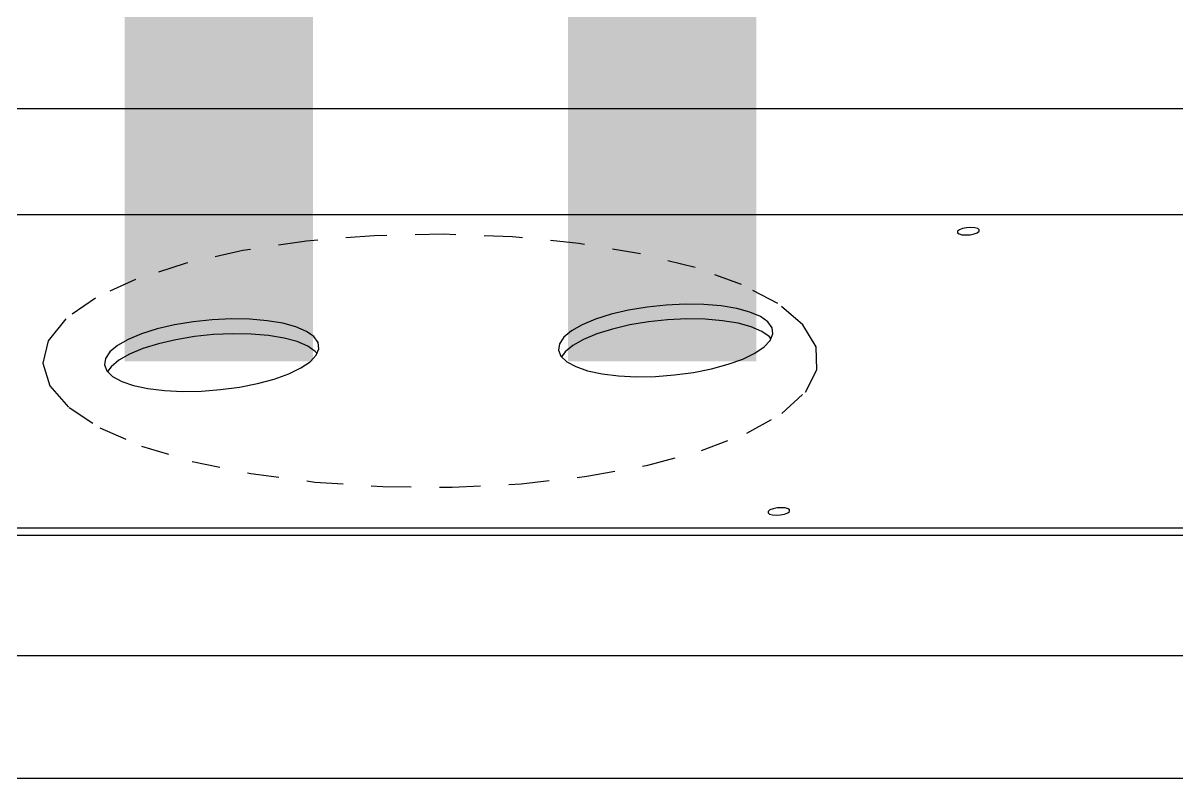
# Model space of a CAD drawing. Header units: millimetres. Extents: x 8533 to 164433, y 5768 to 115327.
# Drawn here: x 71740 to 72250, y 101198 to 101537 of the extents above; entities that cross this region are included whole.
import ezdxf

# ---------------------------------------------------------------- set-up
doc = ezdxf.new("R2010")
doc.units = ezdxf.units.MM
doc.header["$LTSCALE"] = 250
doc.linetypes.add('HIDDEN', pattern=[2, 1, -1])
doc.linetypes.add('HIDDENX2', pattern=[19.05, 12.7, -6.35])
doc.layers.add('06_G-ENP_심볼', color=3, linetype='Continuous')
doc.layers.add('10_G-ENP_매립관', color=80, linetype='HIDDENX2', lineweight=30)

msp = doc.modelspace()

# ---------------------------------------------------------------- linework, layer by layer
at = {"layer": '06_G-ENP_심볼', "color": 7, "linetype": 'Continuous', "lineweight": 25}
for p, q in [((72803.88, 101499.28, -0.12), (71587.14, 101499.28, -0.12)), ((72688.11, 101452.38, -0.12), (71637.41, 101452.38, -0.12)), ((72153.1, 101445.09, -0.12), (72153.04, 101444.46, -0.12)), ((72153.88, 101445.71, -0.12), (72153.1, 101445.09, -0.12)), ((72155.27, 101446.25, -0.12), (72153.88, 101445.71, -0.12)), ((72157.04, 101446.6, -0.12), (72155.27, 101446.25, -0.12)), ((72158.94, 101446.73, -0.12), (72157.04, 101446.6, -0.12)), ((72160.66, 101446.6, -0.12), (72158.94, 101446.73, -0.12)), ((72161.96, 101446.25, -0.12), (72160.66, 101446.6, -0.12)), ((72161.77, 101444.46, -0.12), (72162.56, 101445.09, -0.12)), ((72162.62, 101445.71, -0.12), (72161.96, 101446.25, -0.12)), ((72162.56, 101445.09, -0.12), (72162.62, 101445.71, -0.12)), ((72153.04, 101444.46, -0.12), (72153.7, 101443.93, -0.12)), ((72153.7, 101443.93, -0.12), (72154.99, 101443.57, -0.12)), ((72154.99, 101443.57, -0.12), (72156.72, 101443.45, -0.12)), ((72156.72, 101443.45, -0.12), (72158.61, 101443.57, -0.12)), ((72158.61, 101443.57, -0.12), (72160.39, 101443.93, -0.12)), ((72160.39, 101443.93, -0.12), (72161.77, 101444.46, -0.12)), ((72007.5, 101410.15, -0.36), (71999.8, 101408.36, -0.36)), ((72015.72, 101411.52, -0.36), (72007.5, 101410.15, -0.36)), ((72024.2, 101412.41, -0.36), (72015.72, 101411.52, -0.36)), ((72032.68, 101412.79, -0.36), (72024.2, 101412.41, -0.36)), ((72040.87, 101412.66, -0.36), (72032.68, 101412.79, -0.36)), ((72048.52, 101412.02, -0.36), (72040.87, 101412.66, -0.36)), ((72055.37, 101410.89, -0.36), (72048.52, 101412.02, -0.36)), ((72061.22, 101409.31, -0.36), (72055.37, 101410.89, -0.36)), ((72065.86, 101407.32, -0.36), (72061.22, 101409.31, -0.36)), ((71814.84, 101405, -0.36), (71806.62, 101403.64, -0.36)), ((71823.32, 101405.89, -0.36), (71814.84, 101405, -0.36)), ((71831.8, 101406.27, -0.36), (71823.32, 101405.89, -0.36)), ((71839.99, 101406.14, -0.36), (71831.8, 101406.27, -0.36)), ((71847.64, 101405.5, -0.36), (71839.99, 101406.14, -0.36)), ((71854.5, 101404.37, -0.36), (71847.64, 101405.5, -0.36)), ((71860.34, 101402.79, -0.36), (71854.5, 101404.37, -0.36)), ((71992.89, 101406.19, -0.36), (71986.96, 101403.72, -0.36)), ((71999.8, 101408.36, -0.36), (71992.89, 101406.19, -0.36)), ((72016.28, 101404.99, -0.36), (72008.06, 101403.63, -0.36)), ((72024.77, 101405.88, -0.36), (72016.28, 101404.99, -0.36)), ((72033.24, 101406.27, -0.36), (72024.77, 101405.88, -0.36)), ((72041.43, 101406.14, -0.36), (72033.24, 101406.27, -0.36)), ((72049.08, 101405.5, -0.36), (72041.43, 101406.14, -0.36)), ((72055.94, 101404.37, -0.36), (72049.08, 101405.5, -0.36)), ((72061.78, 101402.78, -0.36), (72055.94, 101404.37, -0.36)), ((72069.16, 101404.99, -0.36), (72065.86, 101407.32, -0.36)), ((72071.01, 101402.4, -0.36), (72069.16, 101404.99, -0.36)), ((71792.01, 101399.68, -0.36), (71786.09, 101397.21, -0.36)), ((71798.93, 101401.84, -0.36), (71792.01, 101399.68, -0.36)), ((71806.62, 101403.64, -0.36), (71798.93, 101401.84, -0.36)), ((71823.89, 101399.36, -0.36), (71815.4, 101398.47, -0.36)), ((71832.36, 101399.75, -0.36), (71823.89, 101399.36, -0.36)), ((71840.56, 101399.62, -0.36), (71832.36, 101399.75, -0.36)), ((71848.2, 101398.98, -0.36), (71840.56, 101399.62, -0.36)), ((71855.06, 101397.85, -0.36), (71848.2, 101398.98, -0.36)), ((71864.99, 101400.8, -0.36), (71860.34, 101402.79, -0.36)), ((71868.29, 101398.47, -0.36), (71864.99, 101400.8, -0.36)), ((71982.23, 101401.03, -0.36), (71978.84, 101398.2, -0.36)), ((71986.96, 101403.72, -0.36), (71982.23, 101401.03, -0.36)), ((71993.45, 101399.67, -0.36), (71987.53, 101397.2, -0.36)), ((72000.37, 101401.83, -0.36), (71993.45, 101399.67, -0.36)), ((72008.06, 101403.63, -0.36), (72000.37, 101401.83, -0.36)), ((72066.43, 101400.79, -0.36), (72061.78, 101402.78, -0.36)), ((72069.73, 101398.47, -0.36), (72066.43, 101400.79, -0.36)), ((72070.14, 101396.76, -0.36), (72071.34, 101399.63, -0.36)), ((72071.34, 101399.63, -0.36), (72071.01, 101402.4, -0.36)), ((71781.35, 101394.51, -0.36), (71777.96, 101391.68, -0.36)), ((71786.09, 101397.21, -0.36), (71781.35, 101394.51, -0.36)), ((71799.49, 101395.32, -0.36), (71792.57, 101393.15, -0.36)), ((71807.18, 101397.11, -0.36), (71799.49, 101395.32, -0.36)), ((71815.4, 101398.47, -0.36), (71807.18, 101397.11, -0.36)), ((71860.91, 101396.26, -0.36), (71855.06, 101397.85, -0.36)), ((71865.55, 101394.28, -0.36), (71860.91, 101396.26, -0.36)), ((71868.85, 101391.95, -0.36), (71865.55, 101394.28, -0.36)), ((71870.13, 101395.88, -0.36), (71868.29, 101398.47, -0.36)), ((71870.46, 101393.11, -0.36), (71870.13, 101395.88, -0.36)), ((71976.89, 101395.33, -0.36), (71976.46, 101392.5, -0.36)), ((71978.84, 101398.2, -0.36), (71976.89, 101395.33, -0.36)), ((71982.8, 101394.51, -0.36), (71979.4, 101391.68, -0.36)), ((71987.53, 101397.2, -0.36), (71982.8, 101394.51, -0.36)), ((72063.38, 101391.13, -0.36), (72067.46, 101393.9, -0.36)), ((72067.46, 101393.9, -0.36), (72070.14, 101396.76, -0.36)), ((72070.6, 101397.51, -0.36), (72069.73, 101398.47, -0.36)), ((71776.01, 101388.81, -0.36), (71775.58, 101385.98, -0.36)), ((71777.96, 101391.68, -0.36), (71776.01, 101388.81, -0.36)), ((71786.65, 101390.68, -0.36), (71781.92, 101387.99, -0.36)), ((71792.57, 101393.15, -0.36), (71786.65, 101390.68, -0.36)), ((71866.58, 101387.38, -0.36), (71869.26, 101390.25, -0.36)), ((71869.72, 101391, -0.36), (71868.85, 101391.95, -0.36)), ((71869.26, 101390.25, -0.36), (71870.46, 101393.11, -0.36)), ((71976.46, 101392.5, -0.36), (71977.55, 101389.8, -0.36)), ((71977.55, 101389.8, -0.36), (71980.13, 101387.33, -0.36)), ((71979.4, 101391.68, -0.36), (71977.79, 101389.49, -0.36)), ((72051.59, 101386.21, -0.36), (72058.03, 101388.53, -0.36)), ((72058.03, 101388.53, -0.36), (72063.38, 101391.13, -0.36)), ((71775.58, 101385.98, -0.36), (71776.67, 101383.28, -0.36)), ((71778.52, 101385.16, -0.36), (71776.91, 101382.97, -0.36)), ((71781.92, 101387.99, -0.36), (71778.52, 101385.16, -0.36)), ((71857.15, 101382.02, -0.36), (71862.5, 101384.61, -0.36)), ((71862.5, 101384.61, -0.36), (71866.58, 101387.38, -0.36)), ((71980.13, 101387.33, -0.36), (71984.12, 101385.17, -0.36)), ((71984.12, 101385.17, -0.36), (71989.38, 101383.37, -0.36)), ((72036.26, 101382.64, -0.36), (72044.25, 101384.22, -0.36)), ((72044.25, 101384.22, -0.36), (72051.59, 101386.21, -0.36)), ((71776.67, 101383.28, -0.36), (71779.25, 101380.81, -0.36)), ((71779.25, 101380.81, -0.36), (71783.24, 101378.65, -0.36)), ((71783.24, 101378.65, -0.36), (71788.51, 101376.85, -0.36)), ((71843.37, 101377.7, -0.36), (71850.71, 101379.69, -0.36)), ((71850.71, 101379.69, -0.36), (71857.15, 101382.02, -0.36)), ((71989.38, 101383.37, -0.36), (71995.76, 101382.01, -0.36)), ((71995.76, 101382.01, -0.36), (72003.04, 101381.12, -0.36)), ((72003.04, 101381.12, -0.36), (72010.99, 101380.74, -0.36)), ((72010.99, 101380.74, -0.36), (72019.36, 101380.86, -0.36)), ((72019.36, 101380.86, -0.36), (72027.88, 101381.5, -0.36)), ((72027.88, 101381.5, -0.36), (72036.26, 101382.64, -0.36)), ((71788.51, 101376.85, -0.36), (71794.88, 101375.49, -0.36)), ((71794.88, 101375.49, -0.36), (71802.17, 101374.6, -0.36)), ((71802.17, 101374.6, -0.36), (71810.12, 101374.22, -0.36)), ((71810.12, 101374.22, -0.36), (71818.49, 101374.35, -0.36)), ((71818.49, 101374.35, -0.36), (71827, 101374.99, -0.36)), ((71827, 101374.99, -0.36), (71835.38, 101376.12, -0.36)), ((71835.38, 101376.12, -0.36), (71843.37, 101377.7, -0.36)), ((72071.42, 101322.27, -0.36), (72070.04, 101321.74, -0.36)), ((72073.19, 101322.62, -0.36), (72071.42, 101322.27, -0.36)), ((72075.09, 101322.75, -0.36), (72073.19, 101322.62, -0.36)), ((72076.81, 101322.62, -0.36), (72075.09, 101322.75, -0.36)), ((72078.11, 101322.27, -0.36), (72076.81, 101322.62, -0.36)), ((72078.77, 101321.74, -0.36), (72078.11, 101322.27, -0.36)), ((72069.25, 101321.11, -0.36), (72069.19, 101320.48, -0.36)), ((72069.19, 101320.48, -0.36), (72069.85, 101319.95, -0.36)), ((72070.04, 101321.74, -0.36), (72069.25, 101321.11, -0.36)), ((72069.85, 101319.95, -0.36), (72071.14, 101319.59, -0.36)), ((72071.14, 101319.59, -0.36), (72072.87, 101319.47, -0.36)), ((72072.87, 101319.47, -0.36), (72074.76, 101319.59, -0.36)), ((72074.76, 101319.59, -0.36), (72076.54, 101319.95, -0.36)), ((72076.54, 101319.95, -0.36), (72077.92, 101320.48, -0.36)), ((72077.92, 101320.48, -0.36), (72078.71, 101321.11, -0.36)), ((72078.71, 101321.11, -0.36), (72078.77, 101321.74, -0.36)), ((71543.69, 101313.82, -0.36), (72594.4, 101313.82, -0.36)), ((71543.97, 101310.55, -0.36), (72594.68, 101310.55, -0.36)), ((71423.54, 101257.39, -0.36), (72640.28, 101257.39, -0.36)), ((71466.74, 101203.03, -0.36), (72596.31, 101203.03, -0.36))]:
    msp.add_line(p, q, dxfattribs=at)
at = {"layer": '06_G-ENP_심볼', "color": 1, "linetype": 'HIDDEN', "lineweight": 25, "ltscale": 0.05}
for p, q in [((71864.99, 101440.7, -0.12), (71836.86, 101436.57, -0.12)), ((71894.89, 101443.13, -0.12), (71864.99, 101440.7, -0.12)), ((71925.59, 101443.78, -0.12), (71894.89, 101443.13, -0.12)), ((71956.11, 101442.63, -0.12), (71925.59, 101443.78, -0.12)), ((71985.46, 101439.71, -0.12), (71956.11, 101442.63, -0.12)), ((72012.71, 101435.13, -0.12), (71985.46, 101439.71, -0.12)), ((71836.86, 101436.57, -0.12), (71811.39, 101430.87, -0.12)), ((72036.97, 101429.02, -0.12), (72012.71, 101435.13, -0.12)), ((71811.39, 101430.87, -0.12), (71789.41, 101423.79, -0.12)), ((72057.47, 101421.58, -0.12), (72036.97, 101429.02, -0.12)), ((71789.41, 101423.79, -0.12), (71771.62, 101415.54, -0.12)), ((72073.54, 101413.06, -0.36), (72057.47, 101421.58, -0.36)), ((71771.62, 101415.54, -0.36), (71758.6, 101406.41, -0.36)), ((72084.67, 101403.73, -0.36), (72073.54, 101413.06, -0.36)), ((71758.6, 101406.41, -0.36), (71750.76, 101396.67, -0.36)), ((72090.51, 101393.88, -0.36), (72084.67, 101403.73, -0.36)), ((71750.76, 101396.67, -0.36), (71748.35, 101386.65, -0.36)), ((72090.86, 101383.83, -0.36), (72090.51, 101393.88, -0.36)), ((71748.35, 101386.65, -0.36), (71751.46, 101376.66, -0.36)), ((72085.72, 101373.91, -0.36), (72090.86, 101383.83, -0.36)), ((71751.46, 101376.66, -0.36), (71759.98, 101367.03, -0.36)), ((72075.25, 101364.44, -0.36), (72085.72, 101373.91, -0.36)), ((71759.98, 101367.03, -0.36), (71773.64, 101358.06, -0.36)), ((72059.78, 101355.71, -0.36), (72075.25, 101364.44, -0.36)), ((71773.64, 101358.06, -0.36), (71792, 101350.05, -0.36)), ((72039.81, 101348.01, -0.36), (72059.78, 101355.71, -0.36)), ((71792, 101350.05, -0.36), (71814.47, 101343.25, -0.36)), ((72015.99, 101341.6, -0.36), (72039.81, 101348.01, -0.36)), ((71814.47, 101343.25, -0.36), (71840.32, 101337.88, -0.36)), ((71840.32, 101337.88, -0.36), (71868.74, 101334.12, -0.36)), ((71989.08, 101336.66, -0.36), (72015.99, 101341.6, -0.36)), ((71868.74, 101334.12, -0.36), (71898.79, 101332.08, -0.36)), ((71929.53, 101331.82, -0.36), (71959.95, 101333.37, -0.36)), ((71959.95, 101333.37, -0.36), (71989.08, 101336.66, -0.36)), ((71898.79, 101332.08, -0.36), (71929.53, 101331.82, -0.36))]:
    msp.add_line(p, q, dxfattribs=at)
at = {"layer": '10_G-ENP_매립관', "color": 1, "linetype": 'ByBlock', "const_width": 83.35, "elevation": -0.36}
for points in [[(72022.39, 109224.73), (72022.39, 101387.48)], [(71826.18, 101387.48), (71826.18, 106030.59), (67596.4, 106030.59), (67596.4, 101239.96)]]:
    msp.add_lwpolyline(points, dxfattribs=at)

doc.saveas('drawing.dxf')
